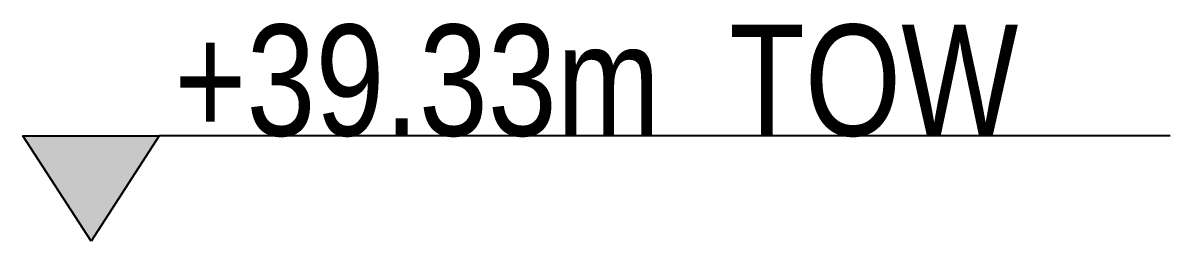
# Model space of a CAD drawing. Header units: centimetres. Extents: x -6122352 to 7132207, y -1694241 to 1947892.
# Drawn here: x 7130804 to 7131897, y 817532 to 817740 of the extents above; entities that cross this region are included whole.
import ezdxf
from ezdxf.enums import TextEntityAlignment as Align

# ---------------------------------------------------------------- set-up
doc = ezdxf.new("R2010")
doc.units = ezdxf.units.CM
doc.header["$MEASUREMENT"] = 0
doc.layers.add('JML-Dimension', color=1, linetype='Continuous')
doc.layers.add('SECTION', color=130, linetype='Continuous')
doc.styles.add('txt-Pisa-std', font='arial.ttf', dxfattribs={"width": 0.8})

# ---------------------------------------------------------------- blocks, each defined once
blk = doc.blocks.new('*U2058')
at = {"layer": 'JML-Dimension'}
h = blk.add_hatch(color=10, dxfattribs=at)
h.dxf.hatch_style = 1
h.paths.add_polyline_path([(0, 0), (-1.536, 2.37), (1.536, 2.37)])
blk.add_line((24.308, 2.37), (1.536, 2.37), dxfattribs=at)
blk.add_lwpolyline([(0, 0), (-1.536, 2.37), (1.536, 2.37), (0, 0)], dxfattribs=at)
at = {"color": 5, "style": 'txt-Pisa-std', "width": 0.8}
blk.add_attdef('+0.0', text='', height=2.5, dxfattribs=at).set_placement((1.871, 2.37), align=Align.BOTTOM_LEFT)

msp = doc.modelspace()

# ---------------------------------------------------------------- block references
at = {"layer": 'SECTION', "color": 6}
ref = msp.add_blockref('*U2058', (7130868.89285, 817532.08585), dxfattribs=dict(at, xscale=42.30147098076819, yscale=42.30147098076819, zscale=42.30147098076819))
ref.add_attrib('+0.0', '+39.33m  TOW', (7130948.0215, 817632.34292), dxfattribs={"layer": 'JML-Dimension', "color": 5, "height": 105.7536775, "style": 'txt-Pisa-std', "width": 0.8})

doc.saveas('drawing.dxf')
